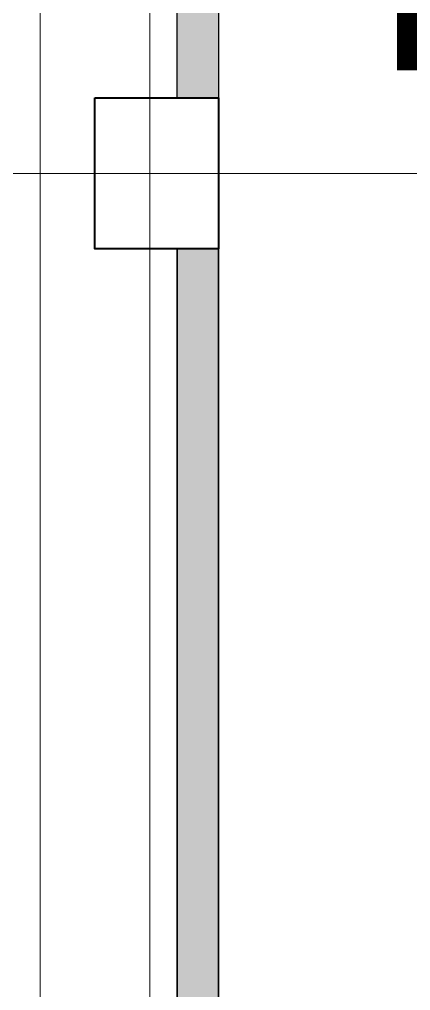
# Model space of a CAD drawing. Header units: millimetres. Extents: x 4739419 to 5837985, y 2291271 to 3446271.
# Drawn here: x 4906562 to 4909412, y 2448036 to 2455113 of the extents above; entities that cross this region are included whole.
import ezdxf

# ---------------------------------------------------------------- set-up
doc = ezdxf.new("R2010")
doc.units = ezdxf.units.MM
doc.layers.get('0').update_dxf_attribs({"color": 255})
doc.layers.add('HEB-Angle joint', color=1, linetype='Continuous')
doc.layers.add('XR-평면도$0$!!파라펫', color=9, linetype='Continuous')
for name, color, linetype, lineweight in [('XR-평면도$0$A-CNTL', 9, 'Continuous', 15), ('XR-평면도$0$A-CONC-LIN1', 9, 'Continuous', 40), ('XR-평면도$0$A-ELEV-LIN2', 9, 'Continuous', 25), ('XR-평면도$0$A-ELEV-LIN3', 9, 'Continuous', 18)]:
    doc.layers.add(name, color=color, linetype=linetype, lineweight=lineweight)

# ---------------------------------------------------------------- blocks, each defined once
blk = doc.blocks.new('XR-평면도$0$RAMP_내려감(기준층) (220802)')
at = {"layer": 'XR-평면도$0$A-CNTL', "ltscale": 300}
for points in [[(20700, 40700), (20700, -40700)], [(-24300, -25700), (25700, -25700)]]:
    blk.add_lwpolyline(points, dxfattribs=at)
blk.add_lwpolyline([(-20700, 15000), (-20700, -15000, 0.414214), (0, -35700, 0.414214), (20700, -15000), (20700, 15000, 0.414214), (0, 35700, 0.414214)], format="xyb", close=True, dxfattribs=at)
at = {"layer": 'XR-평면도$0$A-CONC-LIN1'}
blk.add_lwpolyline([(20300, -25150), (21200, -25150), (21200, -26250), (20300, -26250)], close=True, dxfattribs=at)
at = {"layer": 'XR-평면도$0$A-ELEV-LIN2'}
for points in [[(20900, 5500), (20900, 14500), (21200, 14500), (21199.8, -36200.1)], [(20900, -25150), (20900, -15500)], [(20900, -35300), (20900, -26250)]]:
    blk.add_lwpolyline(points, dxfattribs=at)
at = {"layer": 'XR-평면도$0$A-ELEV-LIN3'}
blk.add_lwpolyline([(19900, -36700), (19900, 15000, 0.414214), (0, 34900, 0.414214), (-19900, 15000), (-19900, -36700)], format="xyb", dxfattribs=at)
blk = doc.blocks.new('XR-평면도$0$3층진출파라펫')
at = {"layer": 'XR-평면도$0$!!파라펫'}
h = blk.add_hatch(color=9, dxfattribs=at)
h.dxf.hatch_style = 1
h.paths.add_polyline_path([(561002.8, 1165721.7), (561302.8, 1165721.7), (561302.8, 1175371.7), (561002.8, 1175371.7)])
h = blk.add_hatch(color=9, dxfattribs=at)
h.dxf.hatch_style = 1
h.paths.add_polyline_path([(561002.8, 1164621.7), (561302.8, 1164621.7), (561302.8, 1155571.7), (561002.8, 1155571.7)])
for points in [[(561302.8, 1165721.7), (561002.8, 1165721.7), (561002.8, 1175371.7), (561302.8, 1175371.7)], [(561302.8, 1164621.7), (561002.8, 1164621.7), (561002.8, 1155571.7), (561302.8, 1155571.7)]]:
    blk.add_lwpolyline(points, close=True, dxfattribs=at)

msp = doc.modelspace()

# ---------------------------------------------------------------- linework, layer by layer
at = {"layer": 'HEB-Angle joint', "const_width": 300}
msp.add_lwpolyline([(4909461.8, 2488060.8), (4932111.8, 2488060.8), (4932111.8, 2454891.2), (4909461.8, 2454891.2)], close=True, dxfattribs=at)

# ---------------------------------------------------------------- block references
for name, p in [('XR-평면도$0$RAMP_내려감(기준층) (220802)', (4886811.8, 2479691.2)), ('XR-평면도$0$3층진출파라펫', (4346709, 1288819.5)), ('XR-평면도$0$3층진출파라펫', (4346709, 1288819.5)), ('XR-평면도$0$3층진출파라펫', (4346709, 1288819.5))]:
    msp.add_blockref(name, p)

doc.saveas('drawing.dxf')
